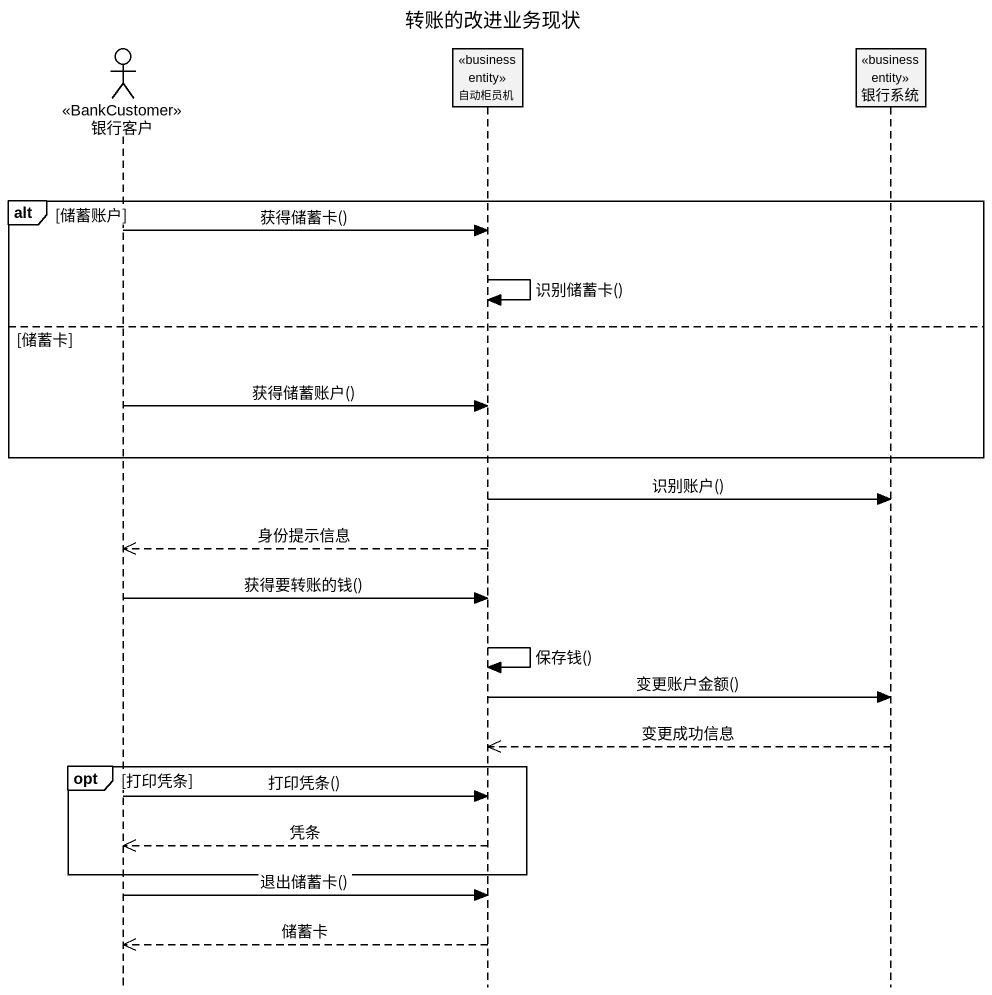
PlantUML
@startuml
title 转账的改进业务现状
hide footbox
actor 银行客户 <<BankCustomer>>
participant 自动柜员机 <<business entity>>
participant 银行系统 <<business entity>>

alt 储蓄账户
  银行客户 -> 自动柜员机 : 获得储蓄卡()
  自动柜员机 -> 自动柜员机 : 识别储蓄卡()
else 储蓄卡
  银行客户 -> 自动柜员机 : 获得储蓄账户()
end
自动柜员机 -> 银行系统 : 识别账户()
自动柜员机 -->> 银行客户 : 身份提示信息
银行客户 -> 自动柜员机 : 获得要转账的钱()
自动柜员机 -> 自动柜员机 : 保存钱()
自动柜员机 -> 银行系统 : 变更账户金额()
银行系统 -->> 自动柜员机 : 变更成功信息
opt 打印凭条
  银行客户 -> 自动柜员机 : 打印凭条()
  自动柜员机 -->> 银行客户 : 凭条
end
银行客户 -> 自动柜员机 : 退出储蓄卡()
自动柜员机 -->> 银行客户 : 储蓄卡
@enduml
